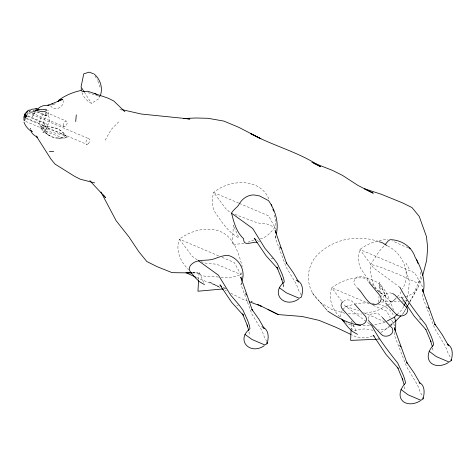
<?xml version="1.0" encoding="UTF-8"?>
<svg xmlns="http://www.w3.org/2000/svg" width="476" height="476" viewBox="0 0 476 476"><rect width="100%" height="100%" fill="white"/><g stroke="black" fill="none" stroke-linecap="round" stroke-linejoin="round"><path stroke-width="0.36" stroke-dasharray="2.38 1.78" d="M383.888 246.116L379.015 251.554L370.786 264.299L370.643 271.736L371.601 278.543L373.273 284.071L376.248 288.938L380.27 292.805L385.411 295.566L385.209 296.459L390.207 301.26L391.361 301.594L396.776 298.648M40.728 126.711L41.364 126.735L42.18 126.003L44.988 118.429L45.874 114.264L45.47 113.591L44.738 113.544C38.853 115.597 36.355 131.334 46.196 126.021M351.312 324.096L351.104 329.16L353.882 326.03L349.931 324.703L345.725 322.609M351.342 323.371L351.466 320.479L352.27 322.329M378.777 302.135L379.021 296.245M379.176 292.561L379.604 282.226L385.637 296.084C374.249 290.128 367.454 278.151 360.332 267.911C357.976 262.026 358.071 255.541 359.874 249.513C368.002 243.444 377.861 239.725 388.041 239.511M368.251 318.599L369.269 315.808C371.47 313.262 374.993 312.53 378.128 313.601L381.817 316.986M198.647 279.388L199.087 271.867L203.633 282.571M260.301 238.898C266.649 237.465 270.951 232.121 274.991 227.439L275.437 220.156L274.414 214.468M387.654 245.979C402.892 253.268 411.686 273.938 402.458 288.997M283.583 284.666L283.636 287.665L283.226 284.589M394.872 332.432L394.408 335.271L406.647 366.883L417.464 384.917L420.231 392.117L422.42 395.83M423.009 294.186L422.545 297.018L434.784 328.63L445.601 346.665L448.368 353.864L450.927 358.196M266.905 341.518L264.507 337.478L262.044 330.826L251.899 314.005L240.987 284.779L241.54 282.143M301.231 294.852L298.839 290.812L296.37 284.154L286.231 267.334L275.312 238.113L275.866 235.477M240.987 284.779L241.493 282.667M275.312 238.113L275.991 235.293M407.289 297.583L408.509 292.544L409.312 281.173L406.248 271.07M401.161 297.399C406.171 296.964 411.097 295.114 414.751 291.58C416.815 285.106 421.98 278.65 420.451 271.534M409.901 301.724L418.321 286.671L422.111 277.062M342.226 310.566C340.917 313.148 339.882 316.51 341.756 319.069M401.149 291.651L399.84 294.305L396.764 297.31M403.702 306.33L402.095 309.59L397.894 313.696M405.951 301.766L406.593 300.463M394.628 321.544L393.033 322.698L391.843 325.066L390.51 324.453M419.219 280.917L418.023 283.285L396.675 273.533L379.36 266.804L370.786 264.299M402.036 314.571L403.517 313.035L405.957 308.68M408.045 304.943L409.437 302.45M409.788 301.832L418.321 286.671M33.29 114.918L32.273 116.715L34.671 112.491M105.154 140.212L111.104 129.662L118.607 121.921M403.517 313.035L405.998 308.638M408.128 304.866L409.544 302.355M34.76 112.336L33.867 113.919L35.861 111.842M220.959 277.294L230.818 277.353L233.817 276.794L240.939 274.604L242.07 272.778M342.91 309.442L345.755 306.413L353.817 304.372M395.134 321.687L390.13 326.238M396.252 297.809L390.106 303.813L387.518 305.175M390.266 325.167L386.131 328.981L378.253 330.023M390.82 324.674L393.033 322.698M343.357 301.451C346.498 298.672 351.74 299.66 353.906 303.224M47.279 125.271C51.039 122.171 50.147 115.305 45.47 113.591M54.026 104.345L55.216 103.506M380.895 332.563L389.558 326.631M47.213 129.329C53.467 124.801 61.934 130.162 65.599 135.702C59.214 139.7 50.254 137.927 45.488 132.257M81.973 92.558C83.502 97.247 87.001 101.281 91.487 103.369L99.383 98.353L99.841 96.455M247.984 242.314L251.53 240.35L253.738 240.13M386.869 305.515L377.153 310.62L364.384 313.565M385.054 322.103L383.745 322.793L374.529 324.918M385.709 321.758L387.672 320.723M54.044 104.131L50.391 105.541C54.127 111.902 64.837 107.463 63.034 100.347M372.434 335.907L367.787 337.526L356.78 337.258L351.562 334.765M354.37 304.152L361.825 302.998L368.549 302.885M44.5 132.042C50.414 137.963 59.238 139.885 67.152 137.332C63.005 130.823 55.656 126.67 47.915 126.675M398.959 297.673L400.429 297.488M244.01 243.492L232.282 244.557L233.413 225.202L238.821 237.929C227.849 232.157 220.959 220.846 214.146 210.892C211.784 205.001 211.885 198.516 213.688 192.494C229.557 179.071 260.86 177.375 269.249 200.003M223.595 288.902L226.522 288.635M47.285 126.699L40.478 127.83L44 131.638M381.484 302.022L399.358 301.254M402.268 301.124L406.629 300.939M377.016 339.257L379.211 339.162M57.923 138.355L62.487 138.224M192.655 272.944L197.784 272.938L192.482 272.813M348.337 313.815L361.522 314.047M362.902 325.417L370.227 325.542M45.529 131.382L48.719 131.459L65.599 135.702M218.341 277.157C211.57 275.211 205.073 278.008 198.95 274.212C202.092 272.986 193.072 272.938 192.417 272.439M44.452 128.086L40.478 127.83L43.786 130.483M371.827 303.123L374.422 303.432M373.154 330.267L364.122 328.916L354.668 330.445L351.699 329.374M271.142 258.629L273.331 258.831M419.166 318.962L421.355 319.164M236.816 305.3L238.274 305.431M392.034 293.264L389.612 292.853L386.488 293.686L384.102 295.638L383.091 298.428L383.757 300.987L384.751 302.052M47.796 128.865C54.264 131.311 61.975 132.614 67.152 137.332L62.671 137.701L45.577 131.608M378.575 241.606C356.583 233.692 329.642 239.678 314.654 258.075C304.634 272.236 306.836 290.39 319.854 301.808M344.814 313.22L332.498 309.834L320.544 302.593L327.351 310.62L312.185 292.764M378.242 303.985C384.59 305.61 391.016 309.525 393.652 315.719M345.755 306.413L358.714 310.733M259.545 241.576L257.111 240.541M405.469 300.088L407.432 300.677M225.213 288.242L222.78 287.207M379.949 339.126L376.201 337.698M234.9 214.373L256.142 222.405L259.753 223.28L266.316 223.756L274.991 227.439M200.931 261.568L205.495 263.121L216.758 264.263L240.939 274.604M408.212 247.663L402.97 245.771L392.629 240.904M248.026 301.266L243.176 299.464L230.313 292.978M363.563 312.619L384.501 321.711M46.148 112.52L66.241 121.065M37.628 111.765L46.815 115.674A3.017 1.66 -67 0 0 45.19 112.741A3.017 1.66 -67 0 0 45.999 115.912A3.017 1.66 -67 0 0 48.647 112.883A3.017 1.66 -67 0 0 47.374 110.242M36.664 111.985L45.851 115.894M32.106 113.062L64.254 126.735M28.138 112.895L88.792 138.694M238.756 203.151L213.688 192.494L226.522 209.595L231.021 212.837M239.428 203.442L268.559 215.83L276.669 230.461M27.977 115.841L46.142 123.564M27.221 116.15L45.178 123.784A3.017 1.66 -67 0 0 45.845 126.937L26.448 118.691M25.841 117.804L46.13 126.432M47.892 127.812L86.805 144.359M25.728 121.398L44.155 129.234M369.673 303.902L331.736 287.766C327.69 298.738 332.682 310.209 340.661 317.95M373.059 305.342L386.607 311.108L390.177 317.546M218.651 255.868L179.363 239.16C175.233 250.311 180.464 261.949 188.686 269.678M222.036 257.314L234.228 262.496L242.326 277.109M97.901 95.688L99.936 96.557L88.185 92.737A28.019 4.421 14.4 0 1 86.906 92.183M196.368 277.454L219.198 286.855L209.107 281.828L220.031 287.575M252.411 301.778L251.114 301.135L253.637 302.391M119.75 109.141L121.677 110.105M89.44 180.291L90.726 180.934M225.172 290.277L226.457 290.955M46.011 133.268L49.98 135.975M197.207 259.878L192.197 256.261L179.363 239.16C190.971 230.42 206.959 226.225 220.864 231.705C234.234 237.738 238.672 253.559 242.254 266.554M399.965 287.415L373.339 267.75L359.874 249.513L414.745 272.855L423.818 289.218M369.459 323.918L345.201 306.003L343.464 303.652M382.038 299.255L385.542 301.844L386.054 300.725L385.441 296.816L383.394 290.729L379.479 285.195L381.615 296.37M368.103 281.179C365.764 275.949 358.547 274.206 354.858 279.013L353.864 281.596L354.566 284.458L357.333 287.819M341.726 301.296L331.736 287.766C343.345 279.025 359.338 274.836 373.243 280.31C385.971 285.564 389.362 300.136 394.229 311.637M94.986 76.142L97.657 80.319M84.3 92.124L91.487 103.369M405.957 263.091L409.884 270.172M391.605 320.122L395.681 327.47M353.341 324.793L356.661 332.415M30.797 129.627L30.291 128.24L30.714 129.883M97.895 81.015L100.543 88.667M432.589 347.813L433.029 350.467L432.833 348.735M404.558 386.726L404.892 388.719L404.689 386.988M248.978 331.873L249.311 334.33L249.109 332.599M44.619 129.222A3.017 1.66 -67 0 1 43.251 127.068A3.017 1.66 -67 0 1 45.351 123.695A3.017 1.66 -67 0 1 47.082 125.259M63.373 125.682L63.32 125.045A3.017 1.66 -67 0 1 66.093 121.053A3.017 1.66 -67 0 1 66.467 125.17A3.017 1.66 -67 0 1 63.373 125.682M88.268 143.758A3.017 1.66 -67 0 0 89.185 138.873A3.017 1.66 -67 0 0 85.936 141.949A3.017 1.66 -67 0 0 88.268 143.758"/><path stroke-width="0.71" d="M351.074 329.862L350.639 340.388L376.284 339.287M198.605 280.126L197.951 291.223L222.863 288.968M75.696 121.511L76.291 114.918M24.133 116.412L24.062 117.156M395.104 331.016L395.681 327.47L395.758 320.592L395.598 321.211L394.61 317.45M423.354 292.056C425.752 279.805 421.183 267.542 415.06 257.094C411.752 246.384 400.982 239.702 390.04 239.69L388.011 241.094L385.06 244.771M241.832 281.256C246.038 270.713 239.214 258.623 228.688 255.547C223.66 254.975 218.538 257.308 213.807 258.974C206.233 261.491 197.254 258.331 191.025 264.793L189.9 266.381L189.168 268.976L190.025 271.302L195.44 277.871L199.456 281.727L204.49 284.594M276.33 233.883C279.007 222.381 275.247 210.029 268.494 200.61L259.604 195.945L253.833 194.922C247.954 194.94 242.79 198.278 239.714 203.169C238.137 207.102 233.847 208.994 231.717 212.683L231.586 213.248C233.871 222.393 236.435 232.228 243.652 238.738C243.272 247.276 252.53 241.344 257.195 242.302M198.319 260.681L218.407 275.176L230.622 295.037L239.273 305.181L242.986 310.215L247.633 320.384L249.406 325.453L249.954 328.702C235.424 340.245 250.156 355.441 264.222 345.737M231.586 213.248L252.738 228.51L264.954 248.365L273.605 258.516L277.318 263.543L281.965 273.718L283.738 278.781L284.285 282.036C269.755 293.573 284.481 308.775 298.553 299.071M244.92 334.325L252.018 339.501L264.799 344.933L267.054 343.737C268.898 337.74 269.184 329.13 261.818 326.768M370.048 324.352L371.827 325.667C378.955 339.233 388.261 351.175 397.734 363.093C400.554 369.644 404.439 375.939 405.54 383.091C400.768 387.845 397.162 396.448 403.339 401.673C408.348 405.296 415.268 403.904 420.225 400.881M399.965 287.415C407.099 300.981 416.399 312.922 425.871 324.84C428.692 331.391 432.577 337.686 433.678 344.838C428.912 349.592 425.3 358.196 431.476 363.42C436.492 367.044 443.406 365.651 448.362 362.629M400.917 389.463L408.134 394.848L420.915 400.286L423.057 398.882C424.562 393.337 425.306 385.37 419.112 382.371L419.886 383.299M429.06 351.211L436.272 356.595L449.052 362.034L451.194 360.63C452.7 355.084 453.444 347.117 447.25 344.118L448.416 345.505L442.269 334.747L434.808 324.001L435.207 324.971L422.361 289.45L423.033 291.824M100.133 95.92C103.34 88.607 100.287 78.849 94.099 74.036M422.652 275.693L426.645 260.408L427.662 247.8L426.454 236.584L419.213 216.384L412.02 207.59L402.637 202.913L381.312 194.273L364.711 188.859M24.395 115.406L25.377 113.342L29.25 109.807M25.168 117.512L24.96 119.845L24.181 120.725C23.58 118.964 24.121 115.537 24.901 114.543A3.017 1.66 -67 0 1 25.168 117.512L26.543 115.942A3.017 1.66 -67 0 0 27.132 113.758L26.989 112.419L26.061 112.639M404.023 305.675L405.629 302.421M406.653 307.437L407.349 306.187M406.355 308.008L407.771 305.497M47.743 126.259L45.672 129.888L43.084 132.584M26.442 112.241L27.816 110.807M395.598 321.211L401.042 315.594M397.371 314.208L394.217 317.284L387.672 320.723M81.926 91.529L87.864 91.267L108.106 98.169L113.77 100.989L124.896 111.705M342.881 301.844L341.935 302.635L340.935 305.199L341.607 308.02L354.572 322.698C357.357 326.131 362.938 325.411 365.586 322.192L366.585 319.628L365.913 316.814L354.388 303.765M84.192 91.273L83.895 91.499L81.051 87.049L83.734 73.869L89.161 72.144L93.463 73.756M57.715 101.644L59.94 100.037L62.79 99.347L48.124 105.357M37.949 108.587L40.644 106.695L43.286 105.72L49.147 105.053L47.945 105.499M36.087 108.843L31.351 109.29L29.441 110.979L29.548 111.961C32.481 112.806 35.51 110.753 38.229 109.831L38.859 109.432L35.807 108.873L42.037 109.73L45.589 109.266A2.023 1.059 -5.7 0 1 46.475 110.325C43.727 113.847 38.568 109.647 34.766 110.807M51.813 104.113L52.753 103.471M58.548 100.365C65.2 95.361 73.358 92.035 81.402 90.38M183.468 118.536L195.731 117.994L207.887 118.286L223.833 121.077L238.821 127.348L260.902 138.754L250.715 133.679C273.432 146.019 299.029 152.082 320.586 166.755L313.654 163.298M191.917 272.944L172.098 272.653L157.223 266.715L146.858 261.55L138.915 251.828L128.966 236.929L116.144 220.739L100.977 192.054M49.415 151.451L53.669 151.451M360.707 325.376C348.575 324.073 337.906 317.575 327.803 311.155M187.734 118.941L189.882 118.988L141.277 114.026L121.898 109.629M191.757 272.796L185.961 272.653L195.719 277.157M259.569 305.318L278.21 314.577L302.082 316.469L319.057 320.36L335.907 327.292L350.913 334.455M33.38 110.593L33.713 110.628M392.64 293.371L395.163 295.215L407.075 307.99L407.73 310.786L406.73 313.339C404.523 315.885 401 316.623 397.865 315.546L395.669 313.761L385.744 303.117M94.587 182.855L80.432 179.256L74.768 176.435L54.978 164.071L50.902 159.079L36.366 136.178M379.259 241.79L381.996 242.546L387.024 245.592M408.872 247.895L410.181 248.371M249.412 301.778L261.199 306.163L257.421 304.277M311.845 162.262L332.391 170.354L342.476 175.376L357.922 185.396L373.22 193.22L364.675 188.96M94.641 93.427L96.866 94.557M268.024 309.501L278.21 314.577M221.959 288.587L223.244 289.265M357.494 334.33L352.46 331.463L348.444 327.607L342.012 319.628L344.606 321.865M296.149 280.096C303.51 282.464 303.224 291.074 301.385 297.072L299.13 298.268L286.35 292.829L279.251 287.653M427.716 307.335L429.084 308.65M399.578 345.588L400.947 346.903M374.178 336.193L373.279 335.33L385.941 354.322L398.352 368.489M279.698 247.002L281.066 248.317M255.981 239.898L254.184 238.173L266.06 255.737L277.936 268.94M245.366 293.674L246.735 294.989M221.655 286.564L219.858 284.838L231.729 302.403L243.611 315.606L242.57 313.874L247.603 326.238L247.103 325.019L248.811 330.642M382.311 317.516L392.236 328.16L392.896 330.957L391.891 333.509C389.689 336.056 386.161 336.794 383.025 335.717L380.83 333.932L368.924 321.157L368.585 319.878M90.446 181.38L105.618 197.736L103.298 194.892M426.026 329.725L414.078 316.07L401.417 297.078M297.72 281.066L298.494 281.988M263.389 327.732L264.168 328.654M36.414 136.112L37.753 137.725L33.261 134.47L31.696 132.578L30.964 130.555M31.446 130.805L32.249 131.775C28.322 129.781 25.442 126.241 23.973 122.124M369.025 282.298L380.562 296.298L381.258 299.16L380.264 301.742C370.263 311.845 363.819 293.234 357.791 288.379M24.936 113.794L26.614 116.81M419.945 383.109L414.132 373L406.671 362.254L407.069 363.224L394.223 327.702L394.729 329.481M298.601 281.881L293.275 272.659L286.255 262.71L286.653 263.674L275.128 230.539L275.806 232.913M264.269 328.553L258.944 319.325L251.929 309.376L252.322 310.34L240.796 277.205L241.475 279.585M425.847 329.469L430.929 341.661L430.429 340.441L432.369 346.48M397.71 367.722L402.791 379.913L402.291 378.694L404.231 384.733M277.294 268.172L276.895 267.209L281.929 279.573M272.891 209.22L273.658 211.231M416.667 259.723L417.964 263.418M271.255 204.513L271.719 206.037M281.429 278.347L283.143 283.97M81.128 88.703L81.372 90.369M451.058 359.41L451.194 360.63M422.92 397.662L423.057 398.882M266.953 342.256L267.054 343.737"/></g></svg>
